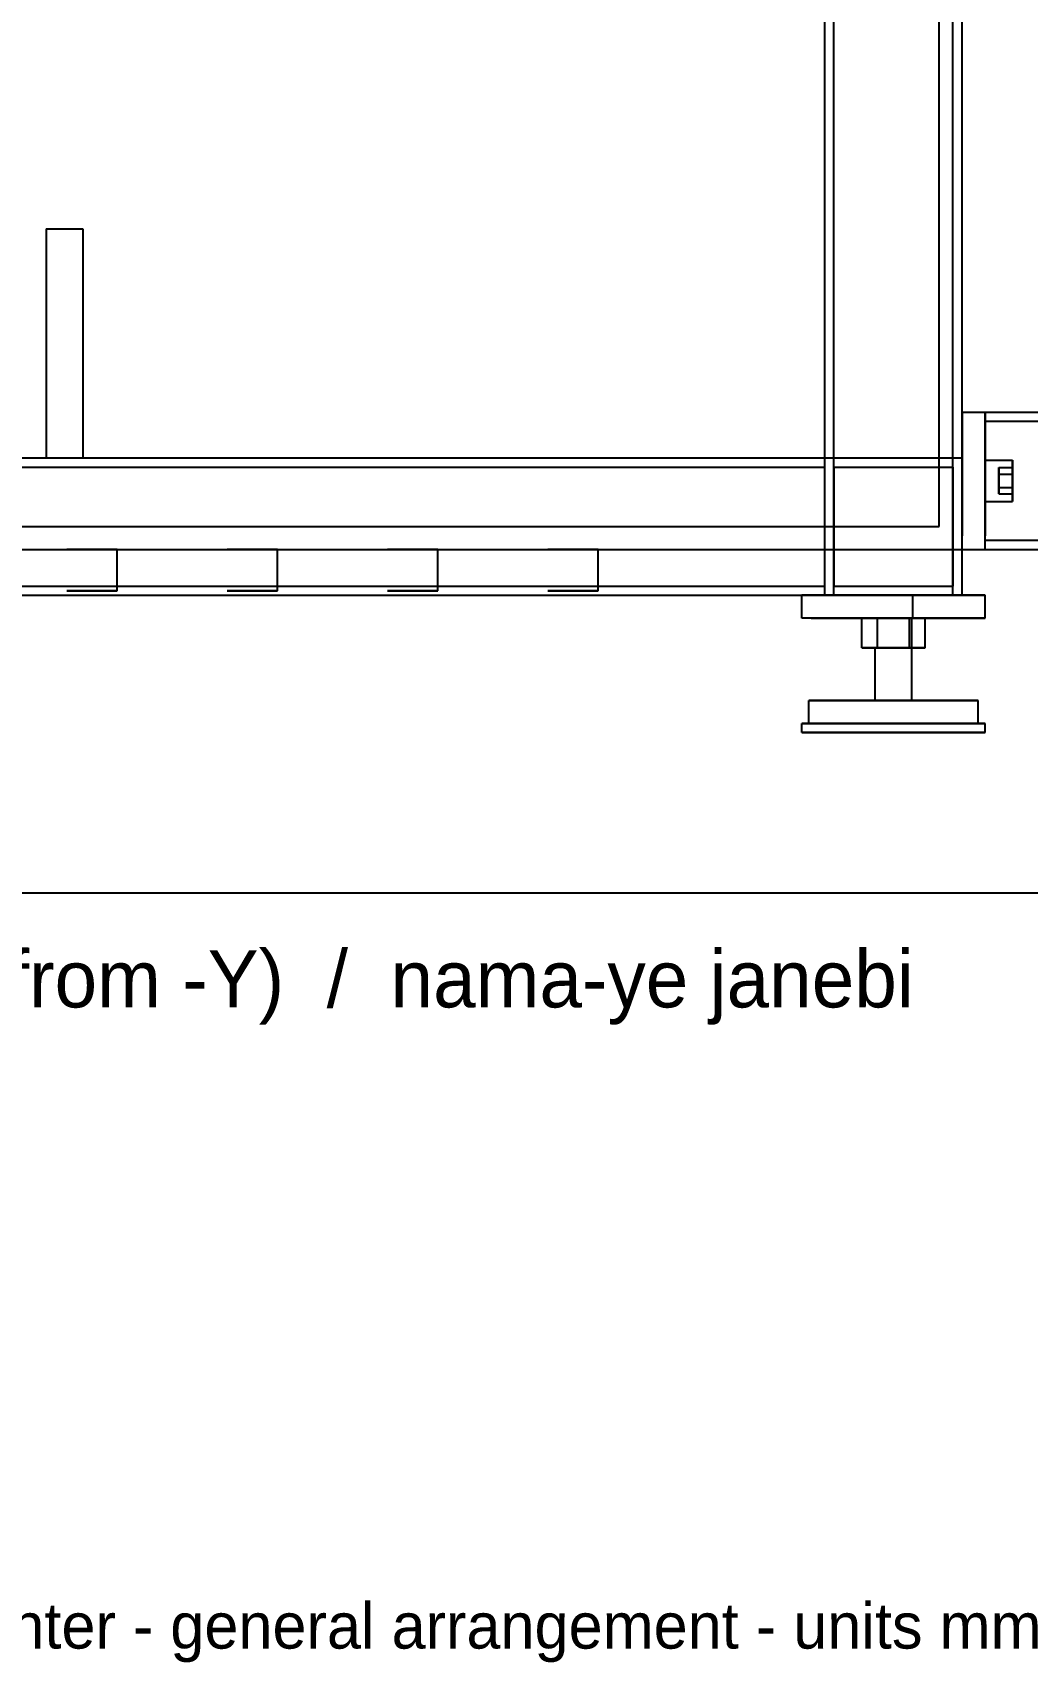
# Model space of a CAD drawing. Header units: millimetres. Extents: x -201 to 3037, y -406 to 3230.
# Drawn here: x 194 to 628, y -406 to 306 of the extents above; entities that cross this region are included whole.
import ezdxf

# ---------------------------------------------------------------- set-up
doc = ezdxf.new("R2010")
doc.units = ezdxf.units.MM
for name, color, linetype in [('DIM', 5, 'Continuous'), ('HIDDEN', 8, 'Continuous'), ('TEXT', 3, 'Continuous'), ('VISIBLE', 7, 'Continuous')]:
    doc.layers.add(name, color=color, linetype=linetype)
doc.styles.add('OpenSansCondensed-Light', font='OpenSansCondensed-Light.ttf')
doc.dimstyles.new('EZDXF', dxfattribs={"dimtxt": 0.25, "dimasz": 0.175, "dimexe": 0.375, "dimexo": 0.125, "dimgap": 0.1, "dimtad": 1, "dimlfac": 100, "dimzin": 12, "dimdsep": 46, "dimtxsty": 'OpenSansCondensed-Light', "dimblk": 'ARCHTICK', "dimcen": 2.5, "dimazin": 3, "dimtfac": 0.5, "dimtmove": 2, "dimatfit": 3})

# ---------------------------------------------------------------- blocks, each defined once
blk = doc.blocks.new('_ARCHTICK')
at = {"color": 0, "linetype": 'BYBLOCK', "const_width": 0.15}
blk.add_lwpolyline([(-0.5, -0.5), (0.5, 0.5)], dxfattribs=at)

msp = doc.modelspace()

# ---------------------------------------------------------------- linework, layer by layer
at = {"layer": 'HIDDEN'}
for points in [[(540, 60), (540, 880)], [(540, 60), (540, 880)], [(540, 60), (540, 880)], [(540, 60), (540, 880)], [(540, 60), (540, 880)], [(540, 60), (540, 880)], [(540, 60), (540, 880)], [(544, 60), (544, 880)], [(544, 60), (544, 880)], [(544, 60), (544, 880)], [(544, 60), (544, 880)], [(544, 60), (544, 880)], [(544, 60), (544, 880)], [(544, 60), (544, 880)], [(544, 60), (544, 880)], [(596, 60), (596, 880)], [(596, 60), (596, 880)], [(596, 60), (596, 880)], [(596, 60), (596, 880)], [(596, 60), (596, 880)], [(596, 60), (596, 880)], [(596, 60), (596, 880)], [(596, 60), (596, 880)], [(600, 60), (600, 880)], [(600, 60), (600, 880)], [(600, 60), (600, 880)], [(600, 60), (600, 880)], [(600, 60), (600, 880)], [(600, 60), (600, 880)], [(600, 60), (600, 880)], [(600, 80), (600, 880)], [(600, 80), (600, 880)], [(590, 90), (590, 870)], [(590, 90), (590, 870)], [(200, 220), (216, 220)], [(200, 220), (200, 120)], [(200, 220), (216, 220)], [(200, 220), (200, 120)], [(216, 220), (216, 120)], [(216, 220), (216, 120)], [(600, 140), (600, 139.96), (600, 139.85), (600, 139.66), (600, 139.41), (600, 139.08), (600, 138.69), (600, 138.24), (600, 137.74), (600, 137.19), (600, 136.6), (600, 135.98), (600, 135.34), (600, 134.67), (600, 134)], [(600, 134), (600, 134.67), (600, 135.34), (600, 135.98), (600, 136.6), (600, 137.19), (600, 137.74), (600, 138.24), (600, 138.69), (600, 139.08), (600, 139.41), (600, 139.66), (600, 139.85), (600, 139.96), (600, 140)], [(600, 140), (610, 140)], [(600, 140), (600, 139.96), (600, 139.85), (600, 139.66), (600, 139.41), (600, 139.08), (600, 138.69), (600, 138.24), (600, 137.74), (600, 137.19), (600, 136.6), (600, 135.98), (600, 135.34), (600, 134.67), (600, 134)], [(600, 134), (600, 134.67), (600, 135.34), (600, 135.98), (600, 136.6), (600, 137.19), (600, 137.74), (600, 138.24), (600, 138.69), (600, 139.08), (600, 139.41), (600, 139.66), (600, 139.85), (600, 139.96), (600, 140)], [(600, 140), (610, 140)], [(600, 140), (610, 140)], [(610, 80), (610, 140)], [(610, 80), (610, 140)], [(610, 140), (820, 140)], [(610, 134), (610, 134.67), (610, 135.34), (610, 135.98), (610, 136.6), (610, 137.19), (610, 137.74), (610, 138.24), (610, 138.69), (610, 139.08), (610, 139.41), (610, 139.66), (610, 139.85), (610, 139.96), (610, 140)], [(610, 80), (610, 140)], [(610, 80), (610, 140)], [(610, 140), (820, 140)], [(610, 140), (820, 140)], [(610, 140), (610, 139.96), (610, 139.85), (610, 139.66), (610, 139.41), (610, 139.08), (610, 138.69), (610, 138.24), (610, 137.74), (610, 137.19), (610, 136.6), (610, 135.98), (610, 135.34), (610, 134.67), (610, 134)], [(610, 134), (610, 134.67), (610, 135.34), (610, 135.98), (610, 136.6), (610, 137.19), (610, 137.74), (610, 138.24), (610, 138.69), (610, 139.08), (610, 139.41), (610, 139.66), (610, 139.85), (610, 139.96), (610, 140)], [(610, 84), (610, 136)], [(610, 84), (610, 136)], [(610, 136), (820, 136)], [(610, 136), (820, 136)], [(610, 84), (610, 136)], [(610, 84), (610, 136)], [(610, 136), (820, 136)], [(610, 136), (820, 136)], [(600, 134), (600, 86)], [(600, 86), (600, 134)], [(600, 134), (600, 86)], [(600, 86), (600, 134)], [(610, 86), (610, 134)], [(610, 134), (610, 86)], [(610, 86), (610, 134)], [(60, 120), (540, 120)], [(60, 120), (540, 120)], [(60, 120), (540, 120)], [(60, 116), (540, 116)], [(60, 116), (540, 116)], [(60, 116), (540, 116)], [(60, 116), (540, 116)], [(200, 120), (216, 120)], [(200, 120), (216, 120)], [(540, 60), (540, 120)], [(540, 60), (540, 120)], [(540, 60), (540, 120)], [(540, 60), (540, 120)], [(540, 60), (540, 120)], [(540, 120), (600, 120)], [(540, 120), (600, 120)], [(540, 60), (540, 120)], [(540, 60), (540, 120)], [(540, 120), (600, 120)], [(540, 120), (600, 120)], [(540, 60), (540, 120)], [(540, 60), (540, 120)], [(540, 120), (600, 120)], [(540, 120), (600, 120)], [(540, 64), (540, 116)], [(540, 64), (540, 116)], [(540, 64), (540, 116)], [(540, 64), (540, 116)], [(544, 116), (596, 116)], [(544, 116), (544, 64)], [(544, 116), (596, 116)], [(544, 116), (544, 64)], [(544, 116), (596, 116)], [(544, 116), (544, 64)], [(544, 116), (596, 116)], [(544, 116), (544, 64)], [(544, 116), (596, 116)], [(544, 116), (544, 64)], [(544, 116), (596, 116)], [(544, 116), (544, 64)], [(596, 116), (596, 64)], [(596, 116), (596, 64)], [(596, 116), (596, 64)], [(596, 116), (596, 64)], [(596, 116), (596, 64)], [(596, 116), (596, 64)], [(600, 60), (600, 120)], [(600, 60), (600, 120)], [(600, 60), (600, 120)], [(600, 60), (600, 120)], [(600, 60), (600, 120)], [(600, 60), (600, 120)], [(600, 110), (600, 110.73), (600, 111.45), (600, 112.15), (600, 112.82), (600, 113.46), (600, 114.05), (600, 114.6), (600, 115.08), (600, 115.5), (600, 115.86), (600, 116.14), (600, 116.34), (600, 116.46), (600, 116.5)], [(600, 116.5), (600, 116.34), (600, 115.86), (600, 115.08), (600, 114.05), (600, 112.82), (600, 111.45), (600, 110), (600, 108.55), (600, 107.18), (600, 105.95), (600, 104.92), (600, 104.14), (600, 103.66), (600, 103.5)], [(600, 110), (600, 110.73), (600, 111.45), (600, 112.15), (600, 112.82), (600, 113.46), (600, 114.05), (600, 114.6), (600, 115.08), (600, 115.5), (600, 115.86), (600, 116.14), (600, 116.34), (600, 116.46), (600, 116.5)], [(600, 116.5), (600, 116.34), (600, 115.86), (600, 115.08), (600, 114.05), (600, 112.82), (600, 111.45), (600, 110), (600, 108.55), (600, 107.18), (600, 105.95), (600, 104.92), (600, 104.14), (600, 103.66), (600, 103.5)], [(600, 110), (600, 110.73), (600, 111.45), (600, 112.15), (600, 112.82), (600, 113.46), (600, 114.05), (600, 114.6), (600, 115.08), (600, 115.5), (600, 115.86), (600, 116.14), (600, 116.34), (600, 116.46), (600, 116.5)], [(600, 116.5), (600, 116.34), (600, 115.86), (600, 115.08), (600, 114.05), (600, 112.82), (600, 111.45), (600, 110), (600, 108.55), (600, 107.18), (600, 105.95), (600, 104.92), (600, 104.14), (600, 103.66), (600, 103.5)], [(600, 110), (600, 110.73), (600, 111.45), (600, 112.15), (600, 112.82), (600, 113.46), (600, 114.05), (600, 114.6), (600, 115.08), (600, 115.5), (600, 115.86), (600, 116.14), (600, 116.34), (600, 116.46), (600, 116.5)], [(600, 116.5), (600, 116.34), (600, 115.86), (600, 115.08), (600, 114.05), (600, 112.82), (600, 111.45), (600, 110), (600, 108.55), (600, 107.18), (600, 105.95), (600, 104.92), (600, 104.14), (600, 103.66), (600, 103.5)], [(610, 101), (610, 101.23), (610, 101.89), (610, 102.96), (610, 104.39), (610, 106.1), (610, 108), (610, 110), (610, 112), (610, 113.9), (610, 115.61), (610, 117.04), (610, 118.11), (610, 118.77), (610, 119)], [(610, 119), (610, 118.77), (610, 118.11), (610, 117.04), (610, 115.61), (610, 113.9), (610, 112), (610, 110), (610, 108), (610, 106.1), (610, 104.39), (610, 102.96), (610, 101.89), (610, 101.23), (610, 101)], [(610, 101), (610, 101.23), (610, 101.89), (610, 102.96), (610, 104.39), (610, 106.1), (610, 108), (610, 110), (610, 112), (610, 113.9), (610, 115.61), (610, 117.04), (610, 118.11), (610, 118.77), (610, 119)], [(610, 119), (610, 118.77), (610, 118.11), (610, 117.04), (610, 115.61), (610, 113.9), (610, 112), (610, 110), (610, 108), (610, 106.1), (610, 104.39), (610, 102.96), (610, 101.89), (610, 101.23), (610, 101)], [(610, 101), (610, 101.23), (610, 101.89), (610, 102.96), (610, 104.39), (610, 106.1), (610, 108), (610, 110), (610, 112), (610, 113.9), (610, 115.61), (610, 117.04), (610, 118.11), (610, 118.77), (610, 119)], [(610, 119), (610, 118.77), (610, 118.11), (610, 117.04), (610, 115.61), (610, 113.9), (610, 112), (610, 110), (610, 108), (610, 106.1), (610, 104.39), (610, 102.96), (610, 101.89), (610, 101.23), (610, 101)], [(610, 101), (610, 101.23), (610, 101.89), (610, 102.96), (610, 104.39), (610, 106.1), (610, 108), (610, 110), (610, 112), (610, 113.9), (610, 115.61), (610, 117.04), (610, 118.11), (610, 118.77), (610, 119)], [(610, 119), (610, 118.77), (610, 118.11), (610, 117.04), (610, 115.61), (610, 113.9), (610, 112), (610, 110), (610, 108), (610, 106.1), (610, 104.39), (610, 102.96), (610, 101.89), (610, 101.23), (610, 101)], [(610, 110), (610, 110.73), (610, 111.45), (610, 112.15), (610, 112.82), (610, 113.46), (610, 114.05), (610, 114.6), (610, 115.08), (610, 115.5), (610, 115.86), (610, 116.14), (610, 116.34), (610, 116.46), (610, 116.5)], [(610, 116.5), (610, 116.34), (610, 115.86), (610, 115.08), (610, 114.05), (610, 112.82), (610, 111.45), (610, 110), (610, 108.55), (610, 107.18), (610, 105.95), (610, 104.92), (610, 104.14), (610, 103.66), (610, 103.5)], [(610, 110), (610, 110.73), (610, 111.45), (610, 112.15), (610, 112.82), (610, 113.46), (610, 114.05), (610, 114.6), (610, 115.08), (610, 115.5), (610, 115.86), (610, 116.14), (610, 116.34), (610, 116.46), (610, 116.5)], [(610, 116.5), (610, 116.34), (610, 115.86), (610, 115.08), (610, 114.05), (610, 112.82), (610, 111.45), (610, 110), (610, 108.55), (610, 107.18), (610, 105.95), (610, 104.92), (610, 104.14), (610, 103.66), (610, 103.5)], [(610, 110), (610, 110.73), (610, 111.45), (610, 112.15), (610, 112.82), (610, 113.46), (610, 114.05), (610, 114.6), (610, 115.08), (610, 115.5), (610, 115.86), (610, 116.14), (610, 116.34), (610, 116.46), (610, 116.5)], [(610, 116.5), (610, 116.34), (610, 115.86), (610, 115.08), (610, 114.05), (610, 112.82), (610, 111.45), (610, 110), (610, 108.55), (610, 107.18), (610, 105.95), (610, 104.92), (610, 104.14), (610, 103.66), (610, 103.5)], [(610, 110), (610, 110.73), (610, 111.45), (610, 112.15), (610, 112.82), (610, 113.46), (610, 114.05), (610, 114.6), (610, 115.08), (610, 115.5), (610, 115.86), (610, 116.14), (610, 116.34), (610, 116.46), (610, 116.5)], [(610, 116.5), (610, 116.34), (610, 115.86), (610, 115.08), (610, 114.05), (610, 112.82), (610, 111.45), (610, 110), (610, 108.55), (610, 107.18), (610, 105.95), (610, 104.92), (610, 104.14), (610, 103.66), (610, 103.5)], [(616, 112.89), (616, 115.77)], [(616, 115.77), (622, 115.77)], [(616, 115.77), (616, 112.89)], [(616, 112.89), (616, 115.77)], [(616, 115.77), (622, 115.77)], [(616, 115.77), (616, 112.89)], [(616, 112.89), (616, 115.77)], [(616, 115.77), (622, 115.77)], [(616, 115.77), (616, 112.89)], [(616, 112.89), (616, 115.77)], [(616, 115.77), (622, 115.77)], [(616, 115.77), (616, 112.89)], [(622, 101), (622, 101.23), (622, 101.89), (622, 102.96), (622, 104.39), (622, 106.1), (622, 108), (622, 110), (622, 112), (622, 113.9), (622, 115.61), (622, 117.04), (622, 118.11), (622, 118.77), (622, 119)], [(622, 101), (622, 101.23), (622, 101.89), (622, 102.96), (622, 104.39), (622, 106.1), (622, 108), (622, 110), (622, 112), (622, 113.9), (622, 115.61), (622, 117.04), (622, 118.11), (622, 118.77), (622, 119)], [(622, 119), (622, 118.77), (622, 118.11), (622, 117.04), (622, 115.61), (622, 113.9), (622, 112), (622, 110), (622, 108), (622, 106.1), (622, 104.39), (622, 102.96), (622, 101.89), (622, 101.23), (622, 101)], [(622, 101), (622, 101.23), (622, 101.89), (622, 102.96), (622, 104.39), (622, 106.1), (622, 108), (622, 110), (622, 112), (622, 113.9), (622, 115.61), (622, 117.04), (622, 118.11), (622, 118.77), (622, 119)], [(622, 119), (622, 118.77), (622, 118.11), (622, 117.04), (622, 115.61), (622, 113.9), (622, 112), (622, 110), (622, 108), (622, 106.1), (622, 104.39), (622, 102.96), (622, 101.89), (622, 101.23), (622, 101)], [(622, 101), (622, 101.23), (622, 101.89), (622, 102.96), (622, 104.39), (622, 106.1), (622, 108), (622, 110), (622, 112), (622, 113.9), (622, 115.61), (622, 117.04), (622, 118.11), (622, 118.77), (622, 119)], [(622, 119), (622, 118.77), (622, 118.11), (622, 117.04), (622, 115.61), (622, 113.9), (622, 112), (622, 110), (622, 108), (622, 106.1), (622, 104.39), (622, 102.96), (622, 101.89), (622, 101.23), (622, 101)], [(622, 115.77), (622, 112.89)], [(622, 112.89), (622, 115.77)], [(622, 115.77), (622, 112.89)], [(622, 112.89), (622, 115.77)], [(622, 115.77), (622, 112.89)], [(622, 112.89), (622, 115.77)], [(622, 115.77), (622, 112.89)], [(622, 112.89), (622, 115.77)], [(600, 103.5), (600, 103.54), (600, 103.66), (600, 103.86), (600, 104.14), (600, 104.5), (600, 104.92), (600, 105.4), (600, 105.95), (600, 106.54), (600, 107.18), (600, 107.85), (600, 108.55), (600, 109.27), (600, 110)], [(600, 103.5), (600, 103.54), (600, 103.66), (600, 103.86), (600, 104.14), (600, 104.5), (600, 104.92), (600, 105.4), (600, 105.95), (600, 106.54), (600, 107.18), (600, 107.85), (600, 108.55), (600, 109.27), (600, 110)], [(600, 103.5), (600, 103.54), (600, 103.66), (600, 103.86), (600, 104.14), (600, 104.5), (600, 104.92), (600, 105.4), (600, 105.95), (600, 106.54), (600, 107.18), (600, 107.85), (600, 108.55), (600, 109.27), (600, 110)], [(600, 103.5), (600, 103.54), (600, 103.66), (600, 103.86), (600, 104.14), (600, 104.5), (600, 104.92), (600, 105.4), (600, 105.95), (600, 106.54), (600, 107.18), (600, 107.85), (600, 108.55), (600, 109.27), (600, 110)], [(610, 103.5), (610, 103.54), (610, 103.66), (610, 103.86), (610, 104.14), (610, 104.5), (610, 104.92), (610, 105.4), (610, 105.95), (610, 106.54), (610, 107.18), (610, 107.85), (610, 108.55), (610, 109.27), (610, 110)], [(610, 103.5), (610, 103.54), (610, 103.66), (610, 103.86), (610, 104.14), (610, 104.5), (610, 104.92), (610, 105.4), (610, 105.95), (610, 106.54), (610, 107.18), (610, 107.85), (610, 108.55), (610, 109.27), (610, 110)], [(610, 103.5), (610, 103.54), (610, 103.66), (610, 103.86), (610, 104.14), (610, 104.5), (610, 104.92), (610, 105.4), (610, 105.95), (610, 106.54), (610, 107.18), (610, 107.85), (610, 108.55), (610, 109.27), (610, 110)], [(610, 103.5), (610, 103.54), (610, 103.66), (610, 103.86), (610, 104.14), (610, 104.5), (610, 104.92), (610, 105.4), (610, 105.95), (610, 106.54), (610, 107.18), (610, 107.85), (610, 108.55), (610, 109.27), (610, 110)], [(616, 107.11), (616, 112.89)], [(616, 112.89), (622, 112.89)], [(616, 112.89), (622, 112.89)], [(616, 112.89), (616, 107.11)], [(616, 107.11), (616, 112.89)], [(616, 112.89), (622, 112.89)], [(616, 112.89), (622, 112.89)], [(616, 112.89), (616, 107.11)], [(616, 107.11), (616, 112.89)], [(616, 112.89), (622, 112.89)], [(616, 112.89), (622, 112.89)], [(616, 112.89), (616, 107.11)], [(616, 107.11), (616, 112.89)], [(616, 112.89), (622, 112.89)], [(616, 112.89), (622, 112.89)], [(616, 112.89), (616, 107.11)], [(616, 107.11), (622, 107.11)], [(616, 107.11), (622, 107.11)], [(616, 107.11), (616, 104.23)], [(616, 104.23), (616, 107.11)], [(616, 107.11), (622, 107.11)], [(616, 107.11), (622, 107.11)], [(616, 107.11), (616, 104.23)], [(616, 104.23), (616, 107.11)], [(616, 107.11), (622, 107.11)], [(616, 107.11), (622, 107.11)], [(616, 107.11), (616, 104.23)], [(616, 104.23), (616, 107.11)], [(616, 107.11), (622, 107.11)], [(616, 107.11), (622, 107.11)], [(616, 107.11), (616, 104.23)], [(616, 104.23), (616, 107.11)], [(622, 112.89), (622, 107.11)], [(622, 107.11), (622, 112.89)], [(622, 112.89), (622, 107.11)], [(622, 107.11), (622, 112.89)], [(622, 112.89), (622, 107.11)], [(622, 107.11), (622, 112.89)], [(622, 112.89), (622, 107.11)], [(622, 107.11), (622, 112.89)], [(622, 104.23), (622, 107.11)], [(622, 107.11), (622, 104.23)], [(622, 104.23), (622, 107.11)], [(622, 107.11), (622, 104.23)], [(622, 104.23), (622, 107.11)], [(622, 107.11), (622, 104.23)], [(622, 104.23), (622, 107.11)], [(622, 107.11), (622, 104.23)], [(610, 101), (622, 101)], [(610, 101), (622, 101)], [(610, 101), (622, 101)], [(616, 104.23), (622, 104.23)], [(616, 104.23), (622, 104.23)], [(616, 104.23), (622, 104.23)], [(616, 104.23), (622, 104.23)], [(10, 90), (590, 90)], [(10, 90), (590, 90)], [(600, 80), (600, 80.04), (600, 80.15), (600, 80.34), (600, 80.59), (600, 80.92), (600, 81.31), (600, 81.76), (600, 82.26), (600, 82.81), (600, 83.4), (600, 84.02), (600, 84.66), (600, 85.33), (600, 86)], [(600, 80), (600, 80.04), (600, 80.15), (600, 80.34), (600, 80.59), (600, 80.92), (600, 81.31), (600, 81.76), (600, 82.26), (600, 82.81), (600, 83.4), (600, 84.02), (600, 84.66), (600, 85.33), (600, 86)], [(600, 80), (600, 80.04), (600, 80.15), (600, 80.34), (600, 80.59), (600, 80.92), (600, 81.31), (600, 81.76), (600, 82.26), (600, 82.81), (600, 83.4), (600, 84.02), (600, 84.66), (600, 85.33), (600, 86)], [(600, 80), (600, 80.04), (600, 80.15), (600, 80.34), (600, 80.59), (600, 80.92), (600, 81.31), (600, 81.76), (600, 82.26), (600, 82.81), (600, 83.4), (600, 84.02), (600, 84.66), (600, 85.33), (600, 86)], [(610, 80), (610, 80.04), (610, 80.15), (610, 80.34), (610, 80.59), (610, 80.92), (610, 81.31), (610, 81.76), (610, 82.26), (610, 82.81), (610, 83.4), (610, 84.02), (610, 84.66), (610, 85.33), (610, 86)], [(610, 80), (610, 80.04), (610, 80.15), (610, 80.34), (610, 80.59), (610, 80.92), (610, 81.31), (610, 81.76), (610, 82.26), (610, 82.81), (610, 83.4), (610, 84.02), (610, 84.66), (610, 85.33), (610, 86)], [(610, 80), (610, 80.04), (610, 80.15), (610, 80.34), (610, 80.59), (610, 80.92), (610, 81.31), (610, 81.76), (610, 82.26), (610, 82.81), (610, 83.4), (610, 84.02), (610, 84.66), (610, 85.33), (610, 86)], [(0, 80), (600, 80)], [(0, 80), (600, 80)], [(231, 80), (230.72, 80), (229.91, 80), (228.6, 80), (226.86, 80), (224.77, 80), (222.45, 80), (220, 80), (217.55, 80), (215.23, 80), (213.14, 80), (211.4, 80), (210.09, 80), (209.28, 80), (209, 80)], [(209, 80), (209.28, 80), (210.09, 80), (211.4, 80), (213.14, 80), (215.23, 80), (217.55, 80), (220, 80), (222.45, 80), (224.77, 80), (226.86, 80), (228.6, 80), (229.91, 80), (230.72, 80), (231, 80)], [(231, 62), (231, 80)], [(301, 80), (300.72, 80), (299.91, 80), (298.6, 80), (296.86, 80), (294.77, 80), (292.45, 80), (290, 80), (287.55, 80), (285.23, 80), (283.14, 80), (281.4, 80), (280.09, 80), (279.28, 80), (279, 80)], [(279, 80), (279.28, 80), (280.09, 80), (281.4, 80), (283.14, 80), (285.23, 80), (287.55, 80), (290, 80), (292.45, 80), (294.77, 80), (296.86, 80), (298.6, 80), (299.91, 80), (300.72, 80), (301, 80)], [(301, 62), (301, 80)], [(371, 80), (370.72, 80), (369.91, 80), (368.6, 80), (366.86, 80), (364.77, 80), (362.45, 80), (360, 80), (357.55, 80), (355.23, 80), (353.14, 80), (351.4, 80), (350.09, 80), (349.28, 80), (349, 80)], [(349, 80), (349.28, 80), (350.09, 80), (351.4, 80), (353.14, 80), (355.23, 80), (357.55, 80), (360, 80), (362.45, 80), (364.77, 80), (366.86, 80), (368.6, 80), (369.91, 80), (370.72, 80), (371, 80)], [(371, 62), (371, 80)], [(441, 80), (440.72, 80), (439.91, 80), (438.6, 80), (436.86, 80), (434.77, 80), (432.45, 80), (430, 80), (427.55, 80), (425.23, 80), (423.14, 80), (421.4, 80), (420.09, 80), (419.28, 80), (419, 80)], [(419, 80), (419.28, 80), (420.09, 80), (421.4, 80), (423.14, 80), (425.23, 80), (427.55, 80), (430, 80), (432.45, 80), (434.77, 80), (436.86, 80), (438.6, 80), (439.91, 80), (440.72, 80), (441, 80)], [(441, 62), (441, 80)], [(600, 80), (610, 80)], [(600, 80), (610, 80)], [(600, 80), (610, 80)], [(610, 84), (820, 84)], [(610, 84), (820, 84)], [(610, 84), (820, 84)], [(610, 84), (820, 84)], [(610, 80), (820, 80)], [(610, 80), (820, 80)], [(610, 80), (820, 80)], [(60, 64), (540, 64)], [(60, 64), (540, 64)], [(60, 64), (540, 64)], [(60, 64), (540, 64)], [(60, 60), (540, 60)], [(60, 60), (540, 60)], [(60, 60), (540, 60)], [(231, 62), (230.72, 62), (229.91, 62), (228.6, 62), (226.86, 62), (224.77, 62), (222.45, 62), (220, 62), (217.55, 62), (215.23, 62), (213.14, 62), (211.4, 62), (210.09, 62), (209.28, 62), (209, 62)], [(209, 62), (209.28, 62), (210.09, 62), (211.4, 62), (213.14, 62), (215.23, 62), (217.55, 62), (220, 62), (222.45, 62), (224.77, 62), (226.86, 62), (228.6, 62), (229.91, 62), (230.72, 62), (231, 62)], [(301, 62), (300.72, 62), (299.91, 62), (298.6, 62), (296.86, 62), (294.77, 62), (292.45, 62), (290, 62), (287.55, 62), (285.23, 62), (283.14, 62), (281.4, 62), (280.09, 62), (279.28, 62), (279, 62)], [(279, 62), (279.28, 62), (280.09, 62), (281.4, 62), (283.14, 62), (285.23, 62), (287.55, 62), (290, 62), (292.45, 62), (294.77, 62), (296.86, 62), (298.6, 62), (299.91, 62), (300.72, 62), (301, 62)], [(371, 62), (370.72, 62), (369.91, 62), (368.6, 62), (366.86, 62), (364.77, 62), (362.45, 62), (360, 62), (357.55, 62), (355.23, 62), (353.14, 62), (351.4, 62), (350.09, 62), (349.28, 62), (349, 62)], [(349, 62), (349.28, 62), (350.09, 62), (351.4, 62), (353.14, 62), (355.23, 62), (357.55, 62), (360, 62), (362.45, 62), (364.77, 62), (366.86, 62), (368.6, 62), (369.91, 62), (370.72, 62), (371, 62)], [(441, 62), (440.72, 62), (439.91, 62), (438.6, 62), (436.86, 62), (434.77, 62), (432.45, 62), (430, 62), (427.55, 62), (425.23, 62), (423.14, 62), (421.4, 62), (420.09, 62), (419.28, 62), (419, 62)], [(419, 62), (419.28, 62), (420.09, 62), (421.4, 62), (423.14, 62), (425.23, 62), (427.55, 62), (430, 62), (432.45, 62), (434.77, 62), (436.86, 62), (438.6, 62), (439.91, 62), (440.72, 62), (441, 62)], [(530, 60), (540, 60)], [(534, 60), (533.55, 60), (533.11, 60), (532.68, 60), (532.26, 60), (531.87, 60), (531.51, 60), (531.17, 60), (530.87, 60), (530.61, 60), (530.4, 60), (530.22, 60), (530.1, 60), (530.03, 60), (530, 60)], [(530, 50), (530, 60)], [(530, 50), (530, 60)], [(534, 60), (533.55, 60), (533.11, 60), (532.68, 60), (532.26, 60), (531.87, 60), (531.51, 60), (531.17, 60), (530.87, 60), (530.61, 60), (530.4, 60), (530.22, 60), (530.1, 60), (530.03, 60), (530, 60)], [(534, 60), (533.55, 60), (533.11, 60), (532.68, 60), (532.26, 60), (531.87, 60), (531.51, 60), (531.17, 60), (530.87, 60), (530.61, 60), (530.4, 60), (530.22, 60), (530.1, 60), (530.03, 60), (530, 60)], [(530, 50), (530, 60)], [(530, 50), (530, 60)], [(534, 60), (533.55, 60), (533.11, 60), (532.68, 60), (532.26, 60), (531.87, 60), (531.51, 60), (531.17, 60), (530.87, 60), (530.61, 60), (530.4, 60), (530.22, 60), (530.1, 60), (530.03, 60), (530, 60)], [(534, 60), (533.55, 60), (533.11, 60), (532.68, 60), (532.26, 60), (531.87, 60), (531.51, 60), (531.17, 60), (530.87, 60), (530.61, 60), (530.4, 60), (530.22, 60), (530.1, 60), (530.03, 60), (530, 60)], [(530, 50), (530, 60)], [(530, 50), (530, 60)], [(534, 60), (533.55, 60), (533.11, 60), (532.68, 60), (532.26, 60), (531.87, 60), (531.51, 60), (531.17, 60), (530.87, 60), (530.61, 60), (530.4, 60), (530.22, 60), (530.1, 60), (530.03, 60), (530, 60)], [(534, 60), (533.55, 60), (533.11, 60), (532.68, 60), (532.26, 60), (531.87, 60), (531.51, 60), (531.17, 60), (530.87, 60), (530.61, 60), (530.4, 60), (530.22, 60), (530.1, 60), (530.03, 60), (530, 60)], [(530, 50), (530, 60)], [(606, 60), (534, 60)], [(534, 60), (606, 60)], [(606, 60), (534, 60)], [(534, 60), (606, 60)], [(606, 60), (534, 60)], [(534, 60), (606, 60)], [(606, 60), (534, 60)], [(540, 60), (600, 60)], [(540, 60), (600, 60)], [(540, 60), (600, 60)], [(540, 60), (600, 60)], [(540, 60), (600, 60)], [(540, 60), (600, 60)], [(540, 60), (600, 60)], [(540, 60), (600, 60)], [(540, 60), (600, 60)], [(540, 60), (600, 60)], [(540, 60), (600, 60)], [(540, 60), (600, 60)], [(540, 60), (600, 60)], [(540, 60), (600, 60)], [(544, 64), (596, 64)], [(544, 64), (596, 64)], [(544, 64), (596, 64)], [(544, 64), (596, 64)], [(544, 64), (596, 64)], [(544, 64), (596, 64)], [(596, 60), (544, 60)], [(596, 60), (544, 60)], [(596, 60), (544, 60)], [(596, 60), (544, 60)], [(596, 60), (544, 60)], [(596, 60), (544, 60)], [(596, 60), (544, 60)], [(596, 60), (544, 60)], [(578.5, 60), (578.29, 60), (577.66, 60), (576.65, 60), (575.3, 60), (573.69, 60), (571.89, 60), (570, 60), (568.11, 60), (566.31, 60), (564.7, 60), (563.35, 60), (562.34, 60), (561.71, 60), (561.5, 60)], [(561.5, 60), (561.71, 60), (562.34, 60), (563.35, 60), (564.7, 60), (566.31, 60), (568.11, 60), (570, 60), (571.89, 60), (573.69, 60), (575.3, 60), (576.65, 60), (577.66, 60), (578.29, 60), (578.5, 60)], [(578.5, 60), (578.29, 60), (577.66, 60), (576.65, 60), (575.3, 60), (573.69, 60), (571.89, 60), (570, 60), (568.11, 60), (566.31, 60), (564.7, 60), (563.35, 60), (562.34, 60), (561.71, 60), (561.5, 60)], [(561.5, 60), (561.71, 60), (562.34, 60), (563.35, 60), (564.7, 60), (566.31, 60), (568.11, 60), (570, 60), (571.89, 60), (573.69, 60), (575.3, 60), (576.65, 60), (577.66, 60), (578.29, 60), (578.5, 60)], [(578.5, 60), (578.29, 60), (577.66, 60), (576.65, 60), (575.3, 60), (573.69, 60), (571.89, 60), (570, 60), (568.11, 60), (566.31, 60), (564.7, 60), (563.35, 60), (562.34, 60), (561.71, 60), (561.5, 60)], [(561.5, 60), (561.71, 60), (562.34, 60), (563.35, 60), (564.7, 60), (566.31, 60), (568.11, 60), (570, 60), (571.89, 60), (573.69, 60), (575.3, 60), (576.65, 60), (577.66, 60), (578.29, 60), (578.5, 60)], [(578.5, 60), (578.29, 60), (577.66, 60), (576.65, 60), (575.3, 60), (573.69, 60), (571.89, 60), (570, 60), (568.11, 60), (566.31, 60), (564.7, 60), (563.35, 60), (562.34, 60), (561.71, 60), (561.5, 60)], [(561.5, 60), (561.71, 60), (562.34, 60), (563.35, 60), (564.7, 60), (566.31, 60), (568.11, 60), (570, 60), (571.89, 60), (573.69, 60), (575.3, 60), (576.65, 60), (577.66, 60), (578.29, 60), (578.5, 60)], [(578.5, 50), (578.5, 60)], [(578.5, 50), (578.5, 60)], [(578.5, 50), (578.5, 60)], [(578.5, 50), (578.5, 60)], [(610, 60), (609.97, 60), (609.9, 60), (609.78, 60), (609.6, 60), (609.39, 60), (609.13, 60), (608.83, 60), (608.49, 60), (608.13, 60), (607.74, 60), (607.32, 60), (606.89, 60), (606.45, 60), (606, 60)], [(606, 60), (606.45, 60), (606.89, 60), (607.32, 60), (607.74, 60), (608.13, 60), (608.49, 60), (608.83, 60), (609.13, 60), (609.39, 60), (609.6, 60), (609.78, 60), (609.9, 60), (609.97, 60), (610, 60)], [(610, 60), (609.97, 60), (609.9, 60), (609.78, 60), (609.6, 60), (609.39, 60), (609.13, 60), (608.83, 60), (608.49, 60), (608.13, 60), (607.74, 60), (607.32, 60), (606.89, 60), (606.45, 60), (606, 60)], [(606, 60), (606.45, 60), (606.89, 60), (607.32, 60), (607.74, 60), (608.13, 60), (608.49, 60), (608.83, 60), (609.13, 60), (609.39, 60), (609.6, 60), (609.78, 60), (609.9, 60), (609.97, 60), (610, 60)], [(610, 60), (609.97, 60), (609.9, 60), (609.78, 60), (609.6, 60), (609.39, 60), (609.13, 60), (608.83, 60), (608.49, 60), (608.13, 60), (607.74, 60), (607.32, 60), (606.89, 60), (606.45, 60), (606, 60)], [(606, 60), (606.45, 60), (606.89, 60), (607.32, 60), (607.74, 60), (608.13, 60), (608.49, 60), (608.83, 60), (609.13, 60), (609.39, 60), (609.6, 60), (609.78, 60), (609.9, 60), (609.97, 60), (610, 60)], [(610, 60), (609.97, 60), (609.9, 60), (609.78, 60), (609.6, 60), (609.39, 60), (609.13, 60), (608.83, 60), (608.49, 60), (608.13, 60), (607.74, 60), (607.32, 60), (606.89, 60), (606.45, 60), (606, 60)], [(610, 50), (610, 60)], [(610, 50), (610, 60)], [(610, 50), (610, 60)], [(610, 50), (610, 60)], [(610, 50), (610, 60)], [(610, 50), (610, 60)], [(610, 50), (610, 60)], [(534, 50), (533.55, 50), (533.11, 50), (532.68, 50), (532.26, 50), (531.87, 50), (531.51, 50), (531.17, 50), (530.87, 50), (530.61, 50), (530.4, 50), (530.22, 50), (530.1, 50), (530.03, 50), (530, 50)], [(534, 50), (533.55, 50), (533.11, 50), (532.68, 50), (532.26, 50), (531.87, 50), (531.51, 50), (531.17, 50), (530.87, 50), (530.61, 50), (530.4, 50), (530.22, 50), (530.1, 50), (530.03, 50), (530, 50)], [(534, 50), (533.55, 50), (533.11, 50), (532.68, 50), (532.26, 50), (531.87, 50), (531.51, 50), (531.17, 50), (530.87, 50), (530.61, 50), (530.4, 50), (530.22, 50), (530.1, 50), (530.03, 50), (530, 50)], [(534, 50), (533.55, 50), (533.11, 50), (532.68, 50), (532.26, 50), (531.87, 50), (531.51, 50), (531.17, 50), (530.87, 50), (530.61, 50), (530.4, 50), (530.22, 50), (530.1, 50), (530.03, 50), (530, 50)], [(534, 50), (533.55, 50), (533.11, 50), (532.68, 50), (532.26, 50), (531.87, 50), (531.51, 50), (531.17, 50), (530.87, 50), (530.61, 50), (530.4, 50), (530.22, 50), (530.1, 50), (530.03, 50), (530, 50)], [(534, 50), (533.55, 50), (533.11, 50), (532.68, 50), (532.26, 50), (531.87, 50), (531.51, 50), (531.17, 50), (530.87, 50), (530.61, 50), (530.4, 50), (530.22, 50), (530.1, 50), (530.03, 50), (530, 50)], [(534, 50), (533.55, 50), (533.11, 50), (532.68, 50), (532.26, 50), (531.87, 50), (531.51, 50), (531.17, 50), (530.87, 50), (530.61, 50), (530.4, 50), (530.22, 50), (530.1, 50), (530.03, 50), (530, 50)], [(606, 50), (534, 50)], [(534, 50), (606, 50)], [(606, 50), (534, 50)], [(534, 50), (606, 50)], [(606, 50), (534, 50)], [(534, 50), (606, 50)], [(606, 50), (534, 50)], [(563.07, 50), (556.14, 50)], [(556.14, 50), (563.07, 50)], [(563.07, 50), (556.14, 50)], [(556.14, 50), (563.07, 50)], [(556.14, 37), (556.14, 50)], [(563.07, 50), (556.14, 50)], [(556.14, 50), (563.07, 50)], [(556.14, 37), (556.14, 50)], [(563.07, 50), (556.14, 50)], [(556.14, 50), (563.07, 50)], [(556.14, 37), (556.14, 50)], [(578.5, 50), (578.29, 50), (577.66, 50), (576.65, 50), (575.3, 50), (573.69, 50), (571.89, 50), (570, 50), (568.11, 50), (566.31, 50), (564.7, 50), (563.35, 50), (562.34, 50), (561.71, 50), (561.5, 50)], [(561.5, 50), (561.71, 50), (562.34, 50), (563.35, 50), (564.7, 50), (566.31, 50), (568.11, 50), (570, 50), (571.89, 50), (573.69, 50), (575.3, 50), (576.65, 50), (577.66, 50), (578.29, 50), (578.5, 50)], [(578.5, 50), (578.29, 50), (577.66, 50), (576.65, 50), (575.3, 50), (573.69, 50), (571.89, 50), (570, 50), (568.11, 50), (566.31, 50), (564.7, 50), (563.35, 50), (562.34, 50), (561.71, 50), (561.5, 50)], [(561.5, 50), (561.71, 50), (562.34, 50), (563.35, 50), (564.7, 50), (566.31, 50), (568.11, 50), (570, 50), (571.89, 50), (573.69, 50), (575.3, 50), (576.65, 50), (577.66, 50), (578.29, 50), (578.5, 50)], [(578.5, 50), (578.29, 50), (577.66, 50), (576.65, 50), (575.3, 50), (573.69, 50), (571.89, 50), (570, 50), (568.11, 50), (566.31, 50), (564.7, 50), (563.35, 50), (562.34, 50), (561.71, 50), (561.5, 50)], [(561.5, 50), (561.71, 50), (562.34, 50), (563.35, 50), (564.7, 50), (566.31, 50), (568.11, 50), (570, 50), (571.89, 50), (573.69, 50), (575.3, 50), (576.65, 50), (577.66, 50), (578.29, 50), (578.5, 50)], [(578.5, 50), (578.29, 50), (577.66, 50), (576.65, 50), (575.3, 50), (573.69, 50), (571.89, 50), (570, 50), (568.11, 50), (566.31, 50), (564.7, 50), (563.35, 50), (562.34, 50), (561.71, 50), (561.5, 50)], [(561.5, 50), (561.71, 50), (562.34, 50), (563.35, 50), (564.7, 50), (566.31, 50), (568.11, 50), (570, 50), (571.89, 50), (573.69, 50), (575.3, 50), (576.65, 50), (577.66, 50), (578.29, 50), (578.5, 50)], [(578, 50), (577.8, 50), (577.21, 50), (576.25, 50), (574.99, 50), (573.47, 50), (571.78, 50), (570, 50), (568.22, 50), (566.53, 50), (565.01, 50), (563.75, 50), (562.79, 50), (562.2, 50), (562, 50)], [(562, 50), (562.2, 50), (562.79, 50), (563.75, 50), (565.01, 50), (566.53, 50), (568.22, 50), (570, 50), (571.78, 50), (573.47, 50), (574.99, 50), (576.25, 50), (577.21, 50), (577.8, 50), (578, 50)], [(578, 50), (577.8, 50), (577.21, 50), (576.25, 50), (574.99, 50), (573.47, 50), (571.78, 50), (570, 50), (568.22, 50), (566.53, 50), (565.01, 50), (563.75, 50), (562.79, 50), (562.2, 50), (562, 50)], [(562, 50), (562.2, 50), (562.79, 50), (563.75, 50), (565.01, 50), (566.53, 50), (568.22, 50), (570, 50), (571.78, 50), (573.47, 50), (574.99, 50), (576.25, 50), (577.21, 50), (577.8, 50), (578, 50)], [(578, 50), (577.8, 50), (577.21, 50), (576.25, 50), (574.99, 50), (573.47, 50), (571.78, 50), (570, 50), (568.22, 50), (566.53, 50), (565.01, 50), (563.75, 50), (562.79, 50), (562.2, 50), (562, 50)], [(562, 50), (562.2, 50), (562.79, 50), (563.75, 50), (565.01, 50), (566.53, 50), (568.22, 50), (570, 50), (571.78, 50), (573.47, 50), (574.99, 50), (576.25, 50), (577.21, 50), (577.8, 50), (578, 50)], [(578, 50), (577.8, 50), (577.21, 50), (576.25, 50), (574.99, 50), (573.47, 50), (571.78, 50), (570, 50), (568.22, 50), (566.53, 50), (565.01, 50), (563.75, 50), (562.79, 50), (562.2, 50), (562, 50)], [(562, 50), (562.2, 50), (562.79, 50), (563.75, 50), (565.01, 50), (566.53, 50), (568.22, 50), (570, 50), (571.78, 50), (573.47, 50), (574.99, 50), (576.25, 50), (577.21, 50), (577.8, 50), (578, 50)], [(578, 50), (577.8, 50), (577.21, 50), (576.25, 50), (574.99, 50), (573.47, 50), (571.78, 50), (570, 50), (568.22, 50), (566.53, 50), (565.01, 50), (563.75, 50), (562.79, 50), (562.2, 50), (562, 50)], [(562, 50), (562.2, 50), (562.79, 50), (563.75, 50), (565.01, 50), (566.53, 50), (568.22, 50), (570, 50), (571.78, 50), (573.47, 50), (574.99, 50), (576.25, 50), (577.21, 50), (577.8, 50), (578, 50)], [(578, 50), (577.8, 50), (577.21, 50), (576.25, 50), (574.99, 50), (573.47, 50), (571.78, 50), (570, 50), (568.22, 50), (566.53, 50), (565.01, 50), (563.75, 50), (562.79, 50), (562.2, 50), (562, 50)], [(562, 50), (562.2, 50), (562.79, 50), (563.75, 50), (565.01, 50), (566.53, 50), (568.22, 50), (570, 50), (571.78, 50), (573.47, 50), (574.99, 50), (576.25, 50), (577.21, 50), (577.8, 50), (578, 50)], [(578, 50), (577.8, 50), (577.21, 50), (576.25, 50), (574.99, 50), (573.47, 50), (571.78, 50), (570, 50), (568.22, 50), (566.53, 50), (565.01, 50), (563.75, 50), (562.79, 50), (562.2, 50), (562, 50)], [(562, 50), (562.2, 50), (562.79, 50), (563.75, 50), (565.01, 50), (566.53, 50), (568.22, 50), (570, 50), (571.78, 50), (573.47, 50), (574.99, 50), (576.25, 50), (577.21, 50), (577.8, 50), (578, 50)], [(578, 50), (577.8, 50), (577.21, 50), (576.25, 50), (574.99, 50), (573.47, 50), (571.78, 50), (570, 50), (568.22, 50), (566.53, 50), (565.01, 50), (563.75, 50), (562.79, 50), (562.2, 50), (562, 50)], [(562, 50), (562.2, 50), (562.79, 50), (563.75, 50), (565.01, 50), (566.53, 50), (568.22, 50), (570, 50), (571.78, 50), (573.47, 50), (574.99, 50), (576.25, 50), (577.21, 50), (577.8, 50), (578, 50)], [(563.07, 37), (563.07, 50)], [(576.93, 50), (563.07, 50)], [(563.07, 50), (576.93, 50)], [(563.07, 37), (563.07, 50)], [(576.93, 50), (563.07, 50)], [(563.07, 50), (576.93, 50)], [(563.07, 37), (563.07, 50)], [(563.07, 37), (563.07, 50)], [(576.93, 50), (563.07, 50)], [(563.07, 50), (576.93, 50)], [(563.07, 37), (563.07, 50)], [(563.07, 37), (563.07, 50)], [(576.93, 50), (563.07, 50)], [(563.07, 50), (576.93, 50)], [(563.07, 37), (563.07, 50)], [(576.93, 37), (576.93, 50)], [(583.86, 50), (576.93, 50)], [(576.93, 50), (583.86, 50)], [(576.93, 37), (576.93, 50)], [(583.86, 50), (576.93, 50)], [(576.93, 37), (576.93, 50)], [(576.93, 50), (583.86, 50)], [(576.93, 37), (576.93, 50)], [(583.86, 50), (576.93, 50)], [(576.93, 37), (576.93, 50)], [(576.93, 50), (583.86, 50)], [(576.93, 37), (576.93, 50)], [(583.86, 50), (576.93, 50)], [(576.93, 37), (576.93, 50)], [(576.93, 50), (583.86, 50)], [(578, 37), (578, 50)], [(578, 37), (578, 50)], [(578, 14), (578, 50)], [(578, 37), (578, 50)], [(578, 14), (578, 50)], [(578, 37), (578, 50)], [(578, 14), (578, 50)], [(578, 37), (578, 50)], [(583.86, 37), (583.86, 50)], [(583.86, 37), (583.86, 50)], [(583.86, 37), (583.86, 50)], [(610, 50), (609.97, 50), (609.9, 50), (609.78, 50), (609.6, 50), (609.39, 50), (609.13, 50), (608.83, 50), (608.49, 50), (608.13, 50), (607.74, 50), (607.32, 50), (606.89, 50), (606.45, 50), (606, 50)], [(606, 50), (606.45, 50), (606.89, 50), (607.32, 50), (607.74, 50), (608.13, 50), (608.49, 50), (608.83, 50), (609.13, 50), (609.39, 50), (609.6, 50), (609.78, 50), (609.9, 50), (609.97, 50), (610, 50)], [(610, 50), (609.97, 50), (609.9, 50), (609.78, 50), (609.6, 50), (609.39, 50), (609.13, 50), (608.83, 50), (608.49, 50), (608.13, 50), (607.74, 50), (607.32, 50), (606.89, 50), (606.45, 50), (606, 50)], [(606, 50), (606.45, 50), (606.89, 50), (607.32, 50), (607.74, 50), (608.13, 50), (608.49, 50), (608.83, 50), (609.13, 50), (609.39, 50), (609.6, 50), (609.78, 50), (609.9, 50), (609.97, 50), (610, 50)], [(610, 50), (609.97, 50), (609.9, 50), (609.78, 50), (609.6, 50), (609.39, 50), (609.13, 50), (608.83, 50), (608.49, 50), (608.13, 50), (607.74, 50), (607.32, 50), (606.89, 50), (606.45, 50), (606, 50)], [(606, 50), (606.45, 50), (606.89, 50), (607.32, 50), (607.74, 50), (608.13, 50), (608.49, 50), (608.83, 50), (609.13, 50), (609.39, 50), (609.6, 50), (609.78, 50), (609.9, 50), (609.97, 50), (610, 50)], [(610, 50), (609.97, 50), (609.9, 50), (609.78, 50), (609.6, 50), (609.39, 50), (609.13, 50), (608.83, 50), (608.49, 50), (608.13, 50), (607.74, 50), (607.32, 50), (606.89, 50), (606.45, 50), (606, 50)], [(563.07, 37), (556.14, 37)], [(563.07, 37), (556.14, 37)], [(556.14, 37), (563.07, 37)], [(563.07, 37), (556.14, 37)], [(556.14, 37), (563.07, 37)], [(563.07, 37), (556.14, 37)], [(556.14, 37), (563.07, 37)], [(578, 37), (577.8, 37), (577.21, 37), (576.25, 37), (574.99, 37), (573.47, 37), (571.78, 37), (570, 37), (568.22, 37), (566.53, 37), (565.01, 37), (563.75, 37), (562.79, 37), (562.2, 37), (562, 37)], [(562, 37), (562.2, 37), (562.79, 37), (563.75, 37), (565.01, 37), (566.53, 37), (568.22, 37), (570, 37), (571.78, 37), (573.47, 37), (574.99, 37), (576.25, 37), (577.21, 37), (577.8, 37), (578, 37)], [(578, 37), (577.8, 37), (577.21, 37), (576.25, 37), (574.99, 37), (573.47, 37), (571.78, 37), (570, 37), (568.22, 37), (566.53, 37), (565.01, 37), (563.75, 37), (562.79, 37), (562.2, 37), (562, 37)], [(562, 37), (562.2, 37), (562.79, 37), (563.75, 37), (565.01, 37), (566.53, 37), (568.22, 37), (570, 37), (571.78, 37), (573.47, 37), (574.99, 37), (576.25, 37), (577.21, 37), (577.8, 37), (578, 37)], [(578, 37), (577.8, 37), (577.21, 37), (576.25, 37), (574.99, 37), (573.47, 37), (571.78, 37), (570, 37), (568.22, 37), (566.53, 37), (565.01, 37), (563.75, 37), (562.79, 37), (562.2, 37), (562, 37)], [(562, 37), (562.2, 37), (562.79, 37), (563.75, 37), (565.01, 37), (566.53, 37), (568.22, 37), (570, 37), (571.78, 37), (573.47, 37), (574.99, 37), (576.25, 37), (577.21, 37), (577.8, 37), (578, 37)], [(578, 37), (577.8, 37), (577.21, 37), (576.25, 37), (574.99, 37), (573.47, 37), (571.78, 37), (570, 37), (568.22, 37), (566.53, 37), (565.01, 37), (563.75, 37), (562.79, 37), (562.2, 37), (562, 37)], [(562, 37), (562.2, 37), (562.79, 37), (563.75, 37), (565.01, 37), (566.53, 37), (568.22, 37), (570, 37), (571.78, 37), (573.47, 37), (574.99, 37), (576.25, 37), (577.21, 37), (577.8, 37), (578, 37)], [(576.93, 37), (563.07, 37)], [(576.93, 37), (563.07, 37)], [(563.07, 37), (576.93, 37)], [(576.93, 37), (563.07, 37)], [(563.07, 37), (576.93, 37)], [(576.93, 37), (563.07, 37)], [(563.07, 37), (576.93, 37)], [(583.86, 37), (576.93, 37)], [(583.86, 37), (576.93, 37)], [(576.93, 37), (583.86, 37)], [(583.86, 37), (576.93, 37)], [(576.93, 37), (583.86, 37)], [(583.86, 37), (576.93, 37)], [(576.93, 37), (583.86, 37)], [(607, 14), (606.07, 14), (603.34, 14), (598.93, 14), (593.07, 14), (586.05, 14), (578.23, 14), (570, 14), (561.77, 14), (553.95, 14), (546.93, 14), (541.07, 14), (536.66, 14), (533.93, 14), (533, 14)], [(607, 14), (606.07, 14), (603.34, 14), (598.93, 14), (593.07, 14), (586.05, 14), (578.23, 14), (570, 14), (561.77, 14), (553.95, 14), (546.93, 14), (541.07, 14), (536.66, 14), (533.93, 14), (533, 14)], [(533, 14), (533.93, 14), (536.66, 14), (541.07, 14), (546.93, 14), (553.95, 14), (561.77, 14), (570, 14), (578.23, 14), (586.05, 14), (593.07, 14), (598.93, 14), (603.34, 14), (606.07, 14), (607, 14)], [(607, 14), (606.07, 14), (603.34, 14), (598.93, 14), (593.07, 14), (586.05, 14), (578.23, 14), (570, 14), (561.77, 14), (553.95, 14), (546.93, 14), (541.07, 14), (536.66, 14), (533.93, 14), (533, 14)], [(533, 14), (533.93, 14), (536.66, 14), (541.07, 14), (546.93, 14), (553.95, 14), (561.77, 14), (570, 14), (578.23, 14), (586.05, 14), (593.07, 14), (598.93, 14), (603.34, 14), (606.07, 14), (607, 14)], [(607, 14), (606.07, 14), (603.34, 14), (598.93, 14), (593.07, 14), (586.05, 14), (578.23, 14), (570, 14), (561.77, 14), (553.95, 14), (546.93, 14), (541.07, 14), (536.66, 14), (533.93, 14), (533, 14)], [(533, 14), (533.93, 14), (536.66, 14), (541.07, 14), (546.93, 14), (553.95, 14), (561.77, 14), (570, 14), (578.23, 14), (586.05, 14), (593.07, 14), (598.93, 14), (603.34, 14), (606.07, 14), (607, 14)], [(578, 14), (577.8, 14), (577.21, 14), (576.25, 14), (574.99, 14), (573.47, 14), (571.78, 14), (570, 14), (568.22, 14), (566.53, 14), (565.01, 14), (563.75, 14), (562.79, 14), (562.2, 14), (562, 14)], [(562, 14), (562.2, 14), (562.79, 14), (563.75, 14), (565.01, 14), (566.53, 14), (568.22, 14), (570, 14), (571.78, 14), (573.47, 14), (574.99, 14), (576.25, 14), (577.21, 14), (577.8, 14), (578, 14)], [(578, 14), (577.8, 14), (577.21, 14), (576.25, 14), (574.99, 14), (573.47, 14), (571.78, 14), (570, 14), (568.22, 14), (566.53, 14), (565.01, 14), (563.75, 14), (562.79, 14), (562.2, 14), (562, 14)], [(562, 14), (562.2, 14), (562.79, 14), (563.75, 14), (565.01, 14), (566.53, 14), (568.22, 14), (570, 14), (571.78, 14), (573.47, 14), (574.99, 14), (576.25, 14), (577.21, 14), (577.8, 14), (578, 14)], [(578, 14), (577.8, 14), (577.21, 14), (576.25, 14), (574.99, 14), (573.47, 14), (571.78, 14), (570, 14), (568.22, 14), (566.53, 14), (565.01, 14), (563.75, 14), (562.79, 14), (562.2, 14), (562, 14)], [(562, 14), (562.2, 14), (562.79, 14), (563.75, 14), (565.01, 14), (566.53, 14), (568.22, 14), (570, 14), (571.78, 14), (573.47, 14), (574.99, 14), (576.25, 14), (577.21, 14), (577.8, 14), (578, 14)], [(578, 14), (577.8, 14), (577.21, 14), (576.25, 14), (574.99, 14), (573.47, 14), (571.78, 14), (570, 14), (568.22, 14), (566.53, 14), (565.01, 14), (563.75, 14), (562.79, 14), (562.2, 14), (562, 14)], [(562, 14), (562.2, 14), (562.79, 14), (563.75, 14), (565.01, 14), (566.53, 14), (568.22, 14), (570, 14), (571.78, 14), (573.47, 14), (574.99, 14), (576.25, 14), (577.21, 14), (577.8, 14), (578, 14)], [(607, 4), (607, 14)], [(607, 4), (607, 14)], [(607, 4), (607, 14)], [(610, 4), (609, 4), (606.04, 4), (601.27, 4), (594.94, 4), (587.36, 4), (578.9, 4), (570, 4), (561.1, 4), (552.64, 4), (545.06, 4), (538.73, 4), (533.96, 4), (531, 4), (530, 4)], [(610, 4), (609, 4), (606.04, 4), (601.27, 4), (594.94, 4), (587.36, 4), (578.9, 4), (570, 4), (561.1, 4), (552.64, 4), (545.06, 4), (538.73, 4), (533.96, 4), (531, 4), (530, 4)], [(530, 4), (531, 4), (533.96, 4), (538.73, 4), (545.06, 4), (552.64, 4), (561.1, 4), (570, 4), (578.9, 4), (587.36, 4), (594.94, 4), (601.27, 4), (606.04, 4), (609, 4), (610, 4)], [(610, 4), (609, 4), (606.04, 4), (601.27, 4), (594.94, 4), (587.36, 4), (578.9, 4), (570, 4), (561.1, 4), (552.64, 4), (545.06, 4), (538.73, 4), (533.96, 4), (531, 4), (530, 4)], [(530, 4), (531, 4), (533.96, 4), (538.73, 4), (545.06, 4), (552.64, 4), (561.1, 4), (570, 4), (578.9, 4), (587.36, 4), (594.94, 4), (601.27, 4), (606.04, 4), (609, 4), (610, 4)], [(610, 4), (609, 4), (606.04, 4), (601.27, 4), (594.94, 4), (587.36, 4), (578.9, 4), (570, 4), (561.1, 4), (552.64, 4), (545.06, 4), (538.73, 4), (533.96, 4), (531, 4), (530, 4)], [(530, 4), (531, 4), (533.96, 4), (538.73, 4), (545.06, 4), (552.64, 4), (561.1, 4), (570, 4), (578.9, 4), (587.36, 4), (594.94, 4), (601.27, 4), (606.04, 4), (609, 4), (610, 4)], [(610, 0), (609, 0), (606.04, 0), (601.27, 0), (594.94, 0), (587.36, 0), (578.9, 0), (570, 0), (561.1, 0), (552.64, 0), (545.06, 0), (538.73, 0), (533.96, 0), (531, 0), (530, 0)], [(610, 0), (609, 0), (606.04, 0), (601.27, 0), (594.94, 0), (587.36, 0), (578.9, 0), (570, 0), (561.1, 0), (552.64, 0), (545.06, 0), (538.73, 0), (533.96, 0), (531, 0), (530, 0)], [(530, 0), (531, 0), (533.96, 0), (538.73, 0), (545.06, 0), (552.64, 0), (561.1, 0), (570, 0), (578.9, 0), (587.36, 0), (594.94, 0), (601.27, 0), (606.04, 0), (609, 0), (610, 0)], [(610, 0), (609, 0), (606.04, 0), (601.27, 0), (594.94, 0), (587.36, 0), (578.9, 0), (570, 0), (561.1, 0), (552.64, 0), (545.06, 0), (538.73, 0), (533.96, 0), (531, 0), (530, 0)], [(530, 0), (531, 0), (533.96, 0), (538.73, 0), (545.06, 0), (552.64, 0), (561.1, 0), (570, 0), (578.9, 0), (587.36, 0), (594.94, 0), (601.27, 0), (606.04, 0), (609, 0), (610, 0)], [(610, 0), (609, 0), (606.04, 0), (601.27, 0), (594.94, 0), (587.36, 0), (578.9, 0), (570, 0), (561.1, 0), (552.64, 0), (545.06, 0), (538.73, 0), (533.96, 0), (531, 0), (530, 0)], [(530, 0), (531, 0), (533.96, 0), (538.73, 0), (545.06, 0), (552.64, 0), (561.1, 0), (570, 0), (578.9, 0), (587.36, 0), (594.94, 0), (601.27, 0), (606.04, 0), (609, 0), (610, 0)], [(607, 4), (606.07, 4), (603.34, 4), (598.93, 4), (593.07, 4), (586.05, 4), (578.23, 4), (570, 4), (561.77, 4), (553.95, 4), (546.93, 4), (541.07, 4), (536.66, 4), (533.93, 4), (533, 4)], [(533, 4), (533.93, 4), (536.66, 4), (541.07, 4), (546.93, 4), (553.95, 4), (561.77, 4), (570, 4), (578.23, 4), (586.05, 4), (593.07, 4), (598.93, 4), (603.34, 4), (606.07, 4), (607, 4)], [(607, 4), (606.07, 4), (603.34, 4), (598.93, 4), (593.07, 4), (586.05, 4), (578.23, 4), (570, 4), (561.77, 4), (553.95, 4), (546.93, 4), (541.07, 4), (536.66, 4), (533.93, 4), (533, 4)], [(533, 4), (533.93, 4), (536.66, 4), (541.07, 4), (546.93, 4), (553.95, 4), (561.77, 4), (570, 4), (578.23, 4), (586.05, 4), (593.07, 4), (598.93, 4), (603.34, 4), (606.07, 4), (607, 4)], [(607, 4), (606.07, 4), (603.34, 4), (598.93, 4), (593.07, 4), (586.05, 4), (578.23, 4), (570, 4), (561.77, 4), (553.95, 4), (546.93, 4), (541.07, 4), (536.66, 4), (533.93, 4), (533, 4)], [(533, 4), (533.93, 4), (536.66, 4), (541.07, 4), (546.93, 4), (553.95, 4), (561.77, 4), (570, 4), (578.23, 4), (586.05, 4), (593.07, 4), (598.93, 4), (603.34, 4), (606.07, 4), (607, 4)], [(607, 4), (606.07, 4), (603.34, 4), (598.93, 4), (593.07, 4), (586.05, 4), (578.23, 4), (570, 4), (561.77, 4), (553.95, 4), (546.93, 4), (541.07, 4), (536.66, 4), (533.93, 4), (533, 4)], [(533, 4), (533.93, 4), (536.66, 4), (541.07, 4), (546.93, 4), (553.95, 4), (561.77, 4), (570, 4), (578.23, 4), (586.05, 4), (593.07, 4), (598.93, 4), (603.34, 4), (606.07, 4), (607, 4)], [(610, 0), (610, 4)], [(610, 0), (610, 4)], [(610, 0), (610, 4)]]:
    msp.add_lwpolyline(points, dxfattribs=at)
at = {"layer": 'VISIBLE'}
for points in [[(540, 60), (540, 880)], [(600, 60), (600, 880)], [(600, 140), (610, 140)], [(610, 140), (820, 140)], [(610, 140), (610, 139.96), (610, 139.85), (610, 139.66), (610, 139.41), (610, 139.08), (610, 138.69), (610, 138.24), (610, 137.74), (610, 137.19), (610, 136.6), (610, 135.98), (610, 135.34), (610, 134.67), (610, 134)], [(610, 134), (610, 86)], [(60, 120), (540, 120)], [(540, 60), (540, 120)], [(610, 119), (622, 119)], [(622, 119), (622, 118.77), (622, 118.11), (622, 117.04), (622, 115.61), (622, 113.9), (622, 112), (622, 110), (622, 108), (622, 106.1), (622, 104.39), (622, 102.96), (622, 101.89), (622, 101.23), (622, 101)], [(610, 101), (622, 101)], [(610, 80), (610, 80.04), (610, 80.15), (610, 80.34), (610, 80.59), (610, 80.92), (610, 81.31), (610, 81.76), (610, 82.26), (610, 82.81), (610, 83.4), (610, 84.02), (610, 84.66), (610, 85.33), (610, 86)], [(600, 80), (610, 80)], [(610, 80), (820, 80)], [(70, 60), (530, 60)], [(530, 50), (530, 60)], [(534, 60), (533.55, 60), (533.11, 60), (532.68, 60), (532.26, 60), (531.87, 60), (531.51, 60), (531.17, 60), (530.87, 60), (530.61, 60), (530.4, 60), (530.22, 60), (530.1, 60), (530.03, 60), (530, 60)], [(534, 60), (606, 60)], [(606, 60), (606.45, 60), (606.89, 60), (607.32, 60), (607.74, 60), (608.13, 60), (608.49, 60), (608.83, 60), (609.13, 60), (609.39, 60), (609.6, 60), (609.78, 60), (609.9, 60), (609.97, 60), (610, 60)], [(610, 50), (610, 60)], [(534, 50), (533.55, 50), (533.11, 50), (532.68, 50), (532.26, 50), (531.87, 50), (531.51, 50), (531.17, 50), (530.87, 50), (530.61, 50), (530.4, 50), (530.22, 50), (530.1, 50), (530.03, 50), (530, 50)], [(534, 50), (606, 50)], [(556.14, 37), (556.14, 50)], [(563.07, 37), (563.07, 50)], [(576.93, 37), (576.93, 50)], [(583.86, 37), (583.86, 50)], [(606, 50), (606.45, 50), (606.89, 50), (607.32, 50), (607.74, 50), (608.13, 50), (608.49, 50), (608.83, 50), (609.13, 50), (609.39, 50), (609.6, 50), (609.78, 50), (609.9, 50), (609.97, 50), (610, 50)], [(556.14, 37), (563.07, 37)], [(562, 14), (562, 37)], [(563.07, 37), (576.93, 37)], [(576.93, 37), (583.86, 37)], [(578, 14), (578, 37)], [(533, 14), (533.93, 14), (536.66, 14), (541.07, 14), (546.93, 14), (553.95, 14), (561.77, 14), (570, 14), (578.23, 14), (586.05, 14), (593.07, 14), (598.93, 14), (603.34, 14), (606.07, 14), (607, 14)], [(533, 4), (533, 14)], [(607, 4), (607, 14)], [(530, 4), (531, 4), (533.96, 4), (538.73, 4), (545.06, 4), (552.64, 4), (561.1, 4), (570, 4), (578.9, 4), (587.36, 4), (594.94, 4), (601.27, 4), (606.04, 4), (609, 4), (610, 4)], [(530, 0), (530, 4)], [(530, 0), (531, 0), (533.96, 0), (538.73, 0), (545.06, 0), (552.64, 0), (561.1, 0), (570, 0), (578.9, 0), (587.36, 0), (594.94, 0), (601.27, 0), (606.04, 0), (609, 0), (610, 0)], [(610, 0), (610, 4)]]:
    msp.add_lwpolyline(points, dxfattribs=at)

# ---------------------------------------------------------------- texts
at = {"layer": 'TEXT'}
for s, height, p in [('SIDE VIEW (from -Y)  /  nama-ye janebi', 25, (-10, -120)), ('TAMPO pad printer - general arrangement - units mm - generated by cad/tampo_machine.py', 20, (0, -400))]:
    msp.add_text(s, height=height, dxfattribs=at).set_placement(p)

# ---------------------------------------------------------------- dimensions: what is measured, and where the dimension line sits
at = {"layer": 'DIM'}
msp.add_linear_dim(base=(-10, -70), p1=(-10, 0), p2=(1860, 0), dimstyle='EZDXF', override={"dimtxt": 18, "dimasz": 12, "dimdec": 0, "dimlfac": 1}, dxfattribs=at).render()

doc.saveas('drawing.dxf')
